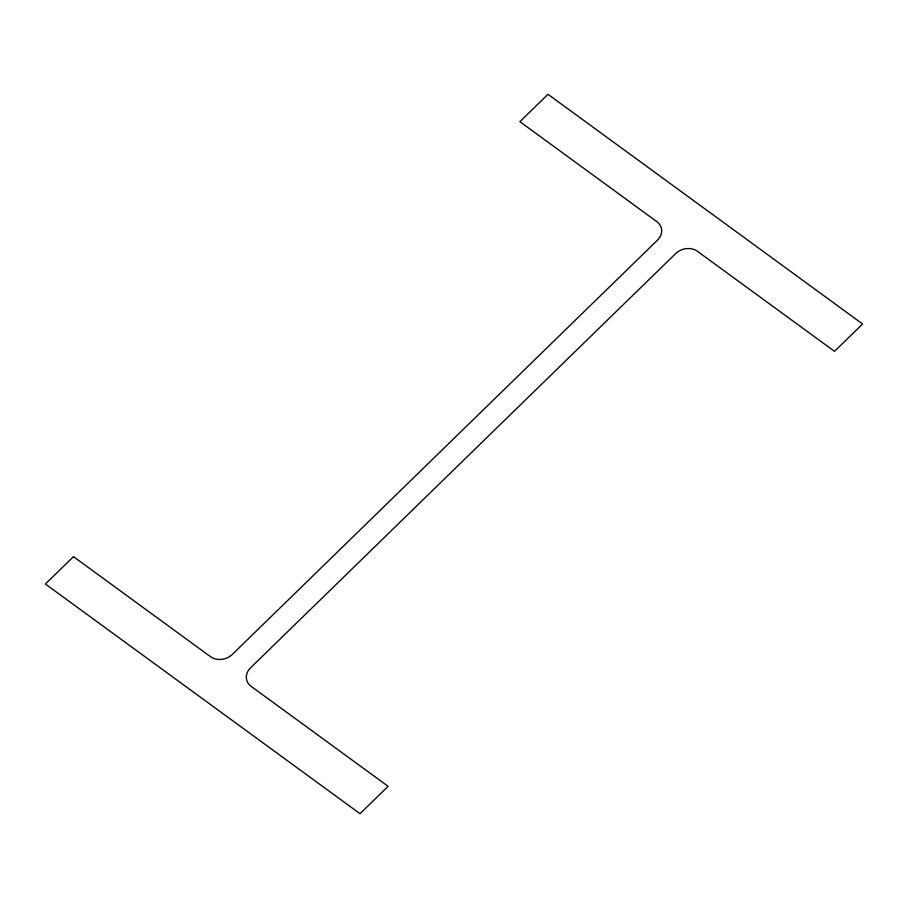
<?xml version="1.0" encoding="UTF-8"?>
<svg xmlns="http://www.w3.org/2000/svg" width="908" height="908" viewBox="0 0 908 908"><rect width="100%" height="100%" fill="white"/><g stroke="black" fill="none" stroke-linecap="round" stroke-linejoin="round"><path stroke-width="1.36" d="M73.48 556.649L45.4 584.014L360.011 813.693L388.102 786.328L251.107 686.323A15.561 12.973 -14.9 0 1 250.54 667.834L675.756 253.514A15.561 12.973 -14.9 0 1 697.526 251.346L834.52 351.351L862.6 323.986L547.989 94.307L519.898 121.672L656.893 221.677A15.561 12.973 -14.9 0 1 657.46 240.166L232.244 654.486A15.561 12.973 -14.9 0 1 210.474 656.654L73.48 556.649"/></g></svg>
